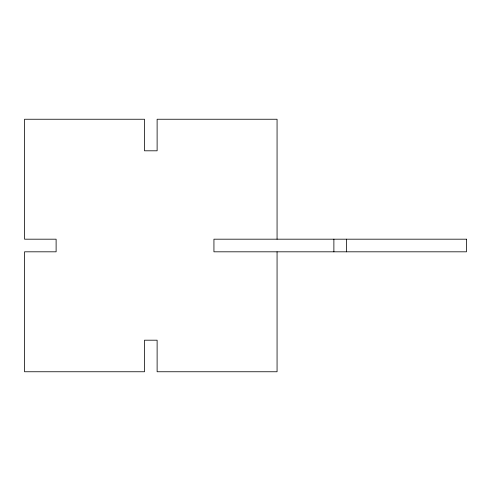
<?xml version="1.0" encoding="UTF-8"?>
<svg xmlns="http://www.w3.org/2000/svg" width="491" height="491" viewBox="0 0 491 491"><rect width="100%" height="100%" fill="white"/><g stroke="black" fill="none" stroke-linecap="round" stroke-linejoin="round"><path stroke-width="0.74" d="M346.505 239.185L346.505 251.815M333.88 239.185L333.88 251.815M277.065 239.185L277.065 119.245L157.12 119.245L157.12 150.805L144.495 150.805L144.495 119.245L24.55 119.245L24.55 239.185L56.115 239.185L56.115 251.815L24.55 251.815L24.55 371.755L144.495 371.755L144.495 340.195L157.12 340.195L157.12 371.755L277.065 371.755L277.065 251.815M466.45 239.185L213.935 239.185L213.935 251.815L466.45 251.815L466.45 239.185"/></g></svg>
